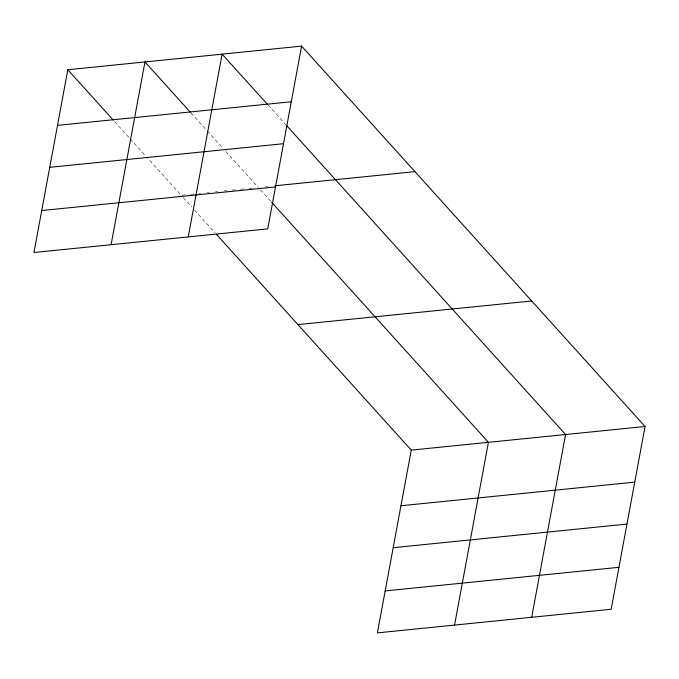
<?xml version="1.0" encoding="UTF-8"?>
<svg xmlns="http://www.w3.org/2000/svg" width="679" height="679" viewBox="0 0 679 679"><rect width="100%" height="100%" fill="white"/><g stroke="black" fill="none" stroke-linecap="round" stroke-linejoin="round"><path stroke-width="0.51" stroke-dasharray="3.4 2.55" d="M185.333 194.848L181.157 195.263L146.452 156.824M190.544 194.321L193.668 193.999M198.888 193.473L200.967 193.269M207.222 192.632L209.31 192.42M215.566 191.792L217.645 191.58M223.9 190.952L227.032 190.629M232.243 190.103L235.375 189.789M240.587 189.263L243.71 188.949M248.921 188.423L252.053 188.1M265.608 186.733L267.687 186.521M268.163 105.143L285.867 124.758M191.011 112.943L206.594 130.198M207.307 130.988L222.89 148.243M225.725 151.383L258.309 187.472M260.422 189.806L270.972 201.493M114.573 121.524L129.451 137.998M130.156 138.779L145.739 156.043M183.271 197.606L191.716 206.951M194.525 210.066L214.929 232.659"/><path stroke-width="1.02" d="M67.824 69.742L33.95 252.503L267.73 228.882L301.603 46.121L67.824 69.742L113.155 119.954M111.101 244.712L144.966 61.95L190.307 112.154M188.244 236.912L222.118 54.15L267.45 104.362M216.329 234.221L411.27 450.118L377.397 632.879L611.176 609.258L645.05 426.497L301.603 46.121M454.548 625.087L488.422 442.326L271.676 202.274M531.691 617.287L565.565 434.526L286.58 125.547M57.511 125.377L291.291 101.748M49.737 167.331L283.516 143.702M274.987 185.783L414.937 171.643M41.725 210.549L275.504 186.929M297.937 324.596L531.716 300.975M411.27 450.118L645.05 426.497M400.958 505.753L634.738 482.124M393.183 547.698L626.963 524.078M385.171 590.925L618.951 567.304"/></g></svg>
